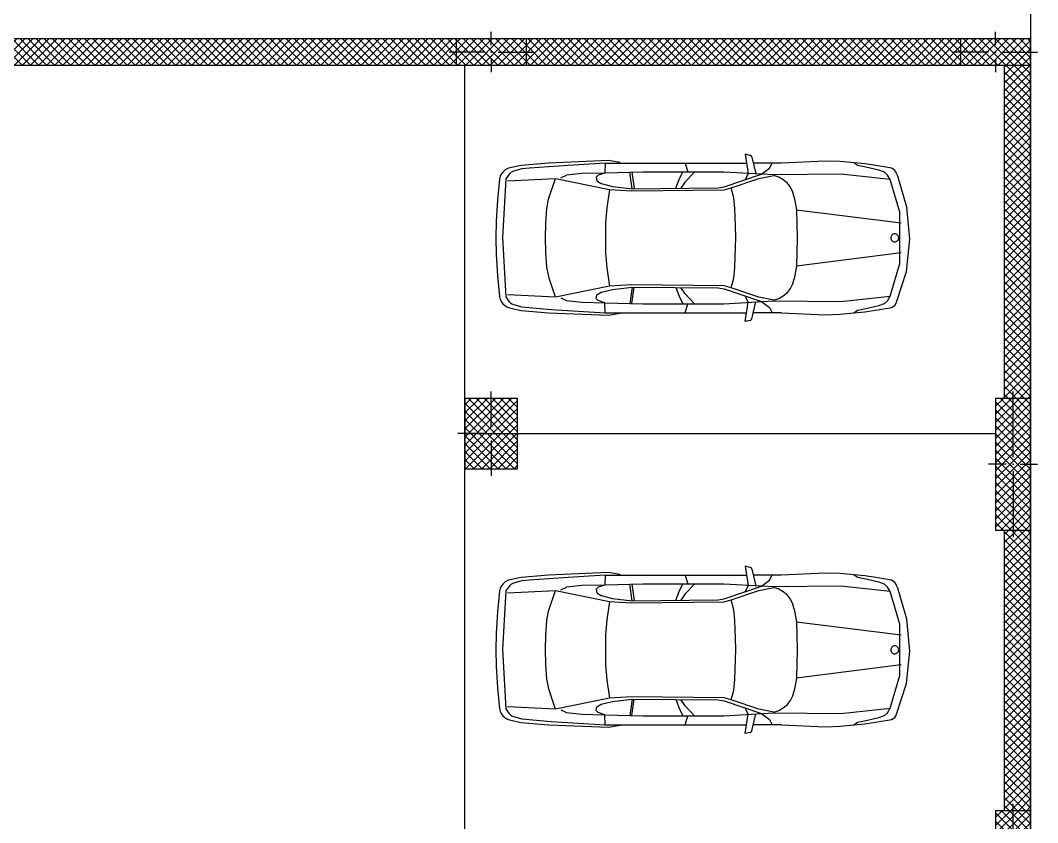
# Model space of a CAD drawing. Extents: x 613552 to 673048, y -929939 to -887889.
# Drawn here: x 651785 to 663385, y -904964 to -895818 of the extents above; entities that cross this region are included whole.
import ezdxf

# ---------------------------------------------------------------- set-up
doc = ezdxf.new("R2010")
doc.units = 0
for name, color, linetype in [('AAA_MOBILJE_PEN_NO__61', 251, 'CONTINUOUS'), ('DRAWING___FIGURE_PEN_NO__9', 132, 'CONTINUOUS'), ('STRUCTURAL_-_BEARING', 7, 'CONTINUOUS'), ('STRUCTURAL_-_BEARING_PEN_0', 14, 'CONTINUOUS'), ('STRUCTURAL_-_BEARING_PEN_1', 251, 'CONTINUOUS'), ('STRUCTURAL_-_BEARING_PEN_N', 7, 'CONTINUOUS')]:
    doc.layers.add(name, color=color, linetype=linetype)

# ---------------------------------------------------------------- blocks, each defined once
blk = doc.blocks.new('SLAB_1', base_point=(539566, -896140))
at = {"layer": 'STRUCTURAL_-_BEARING_PEN_N', "color": 7, "linetype": 'CONTINUOUS', "flags": 128}
blk.add_lwpolyline([(539566, -896140), (584366, -896140), (584366, -921140), (539566, -921140)], close=True, dxfattribs=at)
blk = doc.blocks.new('*X110')
at = {"layer": 'STRUCTURAL_-_BEARING_PEN_1', "color": 251, "linetype": 'CONTINUOUS'}
for p, q in [((584066, -901791), (584118, -901740)), ((584066, -901883), (584210, -901740)), ((584066, -901975), (584302, -901740)), ((584366, -902055), (584066, -901755)), ((584066, -902067), (584366, -901767)), ((584366, -901963), (584143, -901740)), ((584366, -901871), (584235, -901740)), ((584366, -901780), (584327, -901740)), ((584366, -902147), (584066, -901847)), ((584066, -902159), (584366, -901859)), ((584366, -902239), (584066, -901939)), ((584066, -902251), (584366, -901951)), ((584366, -902331), (584066, -902031)), ((584066, -902343), (584366, -902043)), ((584366, -902423), (584066, -902123)), ((584066, -902435), (584366, -902135)), ((584366, -902515), (584066, -902215)), ((584066, -902527), (584366, -902227)), ((584366, -902607), (584066, -902307)), ((584066, -902618), (584366, -902318)), ((584366, -902699), (584066, -902399)), ((584066, -902710), (584366, -902410)), ((584366, -902791), (584066, -902491)), ((584066, -902802), (584366, -902502)), ((584366, -902883), (584066, -902583)), ((584066, -902894), (584366, -902594)), ((584366, -902975), (584066, -902675)), ((584066, -902986), (584366, -902686)), ((584366, -903066), (584066, -902766)), ((584066, -903078), (584366, -902778)), ((584366, -903158), (584066, -902858)), ((584066, -903170), (584366, -902870)), ((584366, -903250), (584066, -902950)), ((584066, -903262), (584366, -902962)), ((584366, -903342), (584066, -903042)), ((584066, -903354), (584366, -903054)), ((584366, -903434), (584066, -903134)), ((584066, -903446), (584366, -903146)), ((584366, -903526), (584066, -903226)), ((584066, -903538), (584366, -903238)), ((584366, -903618), (584066, -903318)), ((584066, -903630), (584366, -903330)), ((584366, -903710), (584066, -903410)), ((584066, -903722), (584366, -903422)), ((584366, -903802), (584066, -903502)), ((584066, -903813), (584366, -903513)), ((584366, -903894), (584066, -903594)), ((584066, -903905), (584366, -903605)), ((584366, -903986), (584066, -903686)), ((584066, -903997), (584366, -903697)), ((584366, -904078), (584066, -903778)), ((584066, -904089), (584366, -903789)), ((584366, -904170), (584066, -903870)), ((584066, -904181), (584366, -903881)), ((584366, -904261), (584066, -903961)), ((584066, -904273), (584366, -903973)), ((584366, -904353), (584066, -904053)), ((584066, -904365), (584366, -904065)), ((584366, -904445), (584066, -904145)), ((584066, -904457), (584366, -904157)), ((584366, -904537), (584066, -904237)), ((584066, -904549), (584366, -904249)), ((584366, -904629), (584066, -904329)), ((584066, -904641), (584366, -904341)), ((584366, -904721), (584066, -904421)), ((584066, -904733), (584366, -904433)), ((584366, -904813), (584066, -904513)), ((584066, -904825), (584366, -904525)), ((584366, -904905), (584066, -904605)), ((584066, -904917), (584366, -904617)), ((584309, -904940), (584066, -904697)), ((584217, -904940), (584066, -904789)), ((584135, -904940), (584366, -904709)), ((584227, -904940), (584366, -904800)), ((584125, -904940), (584066, -904881)), ((584319, -904940), (584366, -904892))]:
    blk.add_line(p, q, dxfattribs=at)
blk = doc.blocks.new('*X111')
at = {"layer": 'STRUCTURAL_-_BEARING_PEN_1', "color": 251, "linetype": 'CONTINUOUS'}
for p, q in [((584066, -896460), (584086, -896440)), ((584066, -896552), (584178, -896440)), ((584066, -896643), (584270, -896440)), ((584066, -896735), (584362, -896440)), ((584366, -896724), (584082, -896440)), ((584366, -896632), (584174, -896440)), ((584366, -896540), (584266, -896440)), ((584366, -896448), (584358, -896440)), ((584366, -896816), (584066, -896516)), ((584066, -896827), (584366, -896527)), ((584366, -896908), (584066, -896608)), ((584066, -896919), (584366, -896619)), ((584366, -897000), (584066, -896700)), ((584066, -897011), (584366, -896711)), ((584366, -897091), (584066, -896791)), ((584066, -897103), (584366, -896803)), ((584366, -897183), (584066, -896883)), ((584066, -897195), (584366, -896895)), ((584366, -897275), (584066, -896975)), ((584066, -897287), (584366, -896987)), ((584366, -897367), (584066, -897067)), ((584066, -897379), (584366, -897079)), ((584366, -897459), (584066, -897159)), ((584066, -897471), (584366, -897171)), ((584366, -897551), (584066, -897251)), ((584066, -897563), (584366, -897263)), ((584366, -897643), (584066, -897343)), ((584066, -897655), (584366, -897355)), ((584366, -897735), (584066, -897435)), ((584066, -897747), (584366, -897447)), ((584366, -897827), (584066, -897527)), ((584066, -897838), (584366, -897538)), ((584366, -897919), (584066, -897619)), ((584066, -897930), (584366, -897630)), ((584366, -898011), (584066, -897711)), ((584066, -898022), (584366, -897722)), ((584366, -898103), (584066, -897803)), ((584066, -898114), (584366, -897814)), ((584366, -898195), (584066, -897895)), ((584066, -898206), (584366, -897906)), ((584366, -898286), (584066, -897986)), ((584066, -898298), (584366, -897998)), ((584366, -898378), (584066, -898078)), ((584066, -898390), (584366, -898090)), ((584366, -898470), (584066, -898170)), ((584066, -898482), (584366, -898182)), ((584366, -898562), (584066, -898262)), ((584066, -898574), (584366, -898274)), ((584366, -898654), (584066, -898354)), ((584066, -898666), (584366, -898366)), ((584366, -898746), (584066, -898446)), ((584066, -898758), (584366, -898458)), ((584366, -898838), (584066, -898538)), ((584066, -898850), (584366, -898550)), ((584366, -898930), (584066, -898630)), ((584066, -898942), (584366, -898642)), ((584366, -899022), (584066, -898722)), ((584066, -899033), (584366, -898733)), ((584366, -899114), (584066, -898814)), ((584066, -899125), (584366, -898825)), ((584366, -899206), (584066, -898906)), ((584066, -899217), (584366, -898917)), ((584366, -899298), (584066, -898998)), ((584066, -899309), (584366, -899009)), ((584366, -899390), (584066, -899090)), ((584066, -899401), (584366, -899101)), ((584366, -899481), (584066, -899181)), ((584066, -899493), (584366, -899193)), ((584366, -899573), (584066, -899273)), ((584066, -899585), (584366, -899285)), ((584366, -899665), (584066, -899365)), ((584066, -899677), (584366, -899377)), ((584366, -899757), (584066, -899457)), ((584066, -899769), (584366, -899469)), ((584366, -899849), (584066, -899549)), ((584066, -899861), (584366, -899561)), ((584366, -899941), (584066, -899641)), ((584066, -899953), (584366, -899653)), ((584366, -900033), (584066, -899733)), ((584066, -900045), (584366, -899745)), ((584366, -900125), (584066, -899825)), ((584066, -900137), (584366, -899837)), ((584366, -900217), (584066, -899917)), ((584066, -900228), (584366, -899928)), ((584297, -900240), (584066, -900009)), ((584147, -900240), (584366, -900020)), ((584206, -900240), (584066, -900101)), ((584239, -900240), (584366, -900112)), ((584114, -900240), (584066, -900193)), ((584331, -900240), (584366, -900204))]:
    blk.add_line(p, q, dxfattribs=at)
blk = doc.blocks.new('WALL_9', base_point=(584366, -921140))
at = {"layer": 'STRUCTURAL_-_BEARING_PEN_N', "color": 7, "linetype": 'CONTINUOUS', "flags": 128}
for points in [[(584366, -921140), (584366, -896140)], [(584066, -896440), (584066, -900240)], [(584066, -901740), (584066, -904940)]]:
    blk.add_lwpolyline(points, dxfattribs=at)
at = {"layer": 'STRUCTURAL_-_BEARING_PEN_1', "color": 251, "linetype": 'CONTINUOUS'}
for name in ['*X111', '*X110']:
    blk.add_blockref(name, (0, 0), dxfattribs=at)
blk = doc.blocks.new('*X125')
at = {"layer": 'STRUCTURAL_-_BEARING_PEN_1', "color": 251, "linetype": 'CONTINUOUS'}
for p, q in [((578616, -896210), (578687, -896140)), ((578616, -896302), (578779, -896140)), ((578616, -896394), (578871, -896140)), ((578843, -896440), (578616, -896213)), ((578935, -896440), (578635, -896140)), ((578663, -896440), (578963, -896140)), ((579027, -896440), (578727, -896140)), ((578755, -896440), (579055, -896140)), ((579119, -896440), (578819, -896140)), ((578847, -896440), (579147, -896140)), ((579210, -896440), (578910, -896140)), ((578938, -896440), (579238, -896140)), ((579302, -896440), (579002, -896140)), ((579030, -896440), (579330, -896140)), ((579394, -896440), (579094, -896140)), ((579122, -896440), (579422, -896140)), ((579486, -896440), (579186, -896140)), ((579214, -896440), (579514, -896140)), ((579578, -896440), (579278, -896140)), ((579306, -896440), (579606, -896140)), ((579670, -896440), (579370, -896140)), ((579398, -896440), (579698, -896140)), ((579762, -896440), (579462, -896140)), ((579490, -896440), (579790, -896140)), ((579854, -896440), (579554, -896140)), ((579582, -896440), (579882, -896140)), ((579946, -896440), (579646, -896140)), ((579674, -896440), (579974, -896140)), ((580038, -896440), (579738, -896140)), ((579766, -896440), (580066, -896140)), ((580130, -896440), (579830, -896140)), ((579858, -896440), (580158, -896140)), ((580222, -896440), (579922, -896140)), ((579950, -896440), (580250, -896140)), ((580314, -896440), (580014, -896140)), ((580042, -896440), (580342, -896140)), ((580406, -896440), (580106, -896140)), ((580133, -896440), (580433, -896140)), ((580497, -896440), (580197, -896140)), ((580225, -896440), (580525, -896140)), ((580589, -896440), (580289, -896140)), ((580317, -896440), (580617, -896140)), ((580681, -896440), (580381, -896140)), ((580409, -896440), (580709, -896140)), ((580773, -896440), (580473, -896140)), ((580501, -896440), (580801, -896140)), ((580865, -896440), (580565, -896140)), ((580593, -896440), (580893, -896140)), ((580957, -896440), (580657, -896140)), ((580685, -896440), (580985, -896140)), ((581049, -896440), (580749, -896140)), ((580777, -896440), (581077, -896140)), ((581141, -896440), (580841, -896140)), ((580869, -896440), (581169, -896140)), ((581233, -896440), (580933, -896140)), ((580961, -896440), (581261, -896140)), ((581325, -896440), (581025, -896140)), ((581053, -896440), (581353, -896140)), ((581417, -896440), (581117, -896140)), ((581145, -896440), (581445, -896140)), ((581509, -896440), (581209, -896140)), ((581237, -896440), (581537, -896140)), ((581601, -896440), (581301, -896140)), ((581328, -896440), (581628, -896140)), ((581692, -896440), (581392, -896140)), ((581420, -896440), (581720, -896140)), ((581784, -896440), (581484, -896140)), ((581512, -896440), (581812, -896140)), ((581876, -896440), (581576, -896140)), ((581604, -896440), (581904, -896140)), ((581968, -896440), (581668, -896140)), ((581696, -896440), (581996, -896140)), ((582060, -896440), (581760, -896140)), ((581788, -896440), (582088, -896140)), ((582152, -896440), (581852, -896140)), ((581880, -896440), (582180, -896140)), ((582244, -896440), (581944, -896140)), ((581972, -896440), (582272, -896140)), ((582336, -896440), (582036, -896140)), ((582064, -896440), (582364, -896140)), ((582428, -896440), (582128, -896140)), ((582156, -896440), (582456, -896140)), ((582520, -896440), (582220, -896140)), ((582248, -896440), (582548, -896140)), ((582612, -896440), (582312, -896140)), ((582340, -896440), (582640, -896140)), ((582704, -896440), (582404, -896140)), ((582432, -896440), (582732, -896140)), ((582796, -896440), (582496, -896140)), ((582523, -896440), (582823, -896140)), ((582887, -896440), (582587, -896140)), ((582615, -896440), (582915, -896140)), ((582979, -896440), (582679, -896140)), ((582707, -896440), (583007, -896140)), ((583071, -896440), (582771, -896140)), ((582799, -896440), (583099, -896140)), ((583163, -896440), (582863, -896140)), ((582891, -896440), (583191, -896140)), ((583255, -896440), (582955, -896140)), ((582983, -896440), (583283, -896140)), ((583347, -896440), (583047, -896140)), ((583075, -896440), (583375, -896140)), ((583439, -896440), (583139, -896140)), ((583167, -896440), (583467, -896140)), ((583531, -896440), (583231, -896140)), ((583259, -896440), (583559, -896140)), ((583566, -896383), (583323, -896140)), ((583351, -896440), (583566, -896224)), ((583566, -896291), (583415, -896140)), ((583566, -896200), (583507, -896140)), ((578751, -896440), (578616, -896305)), ((583443, -896440), (583566, -896316)), ((578659, -896440), (578616, -896397)), ((583535, -896440), (583566, -896408))]:
    blk.add_line(p, q, dxfattribs=at)
blk = doc.blocks.new('*X126')
at = {"layer": 'STRUCTURAL_-_BEARING_PEN_1', "color": 251, "linetype": 'CONTINUOUS'}
for p, q in [((572666, -896185), (572712, -896140)), ((572666, -896277), (572804, -896140)), ((572666, -896369), (572896, -896140)), ((572960, -896440), (572666, -896147)), ((572688, -896440), (572988, -896140)), ((573052, -896440), (572752, -896140)), ((572780, -896440), (573080, -896140)), ((573144, -896440), (572844, -896140)), ((572871, -896440), (573171, -896140)), ((573235, -896440), (572935, -896140)), ((572963, -896440), (573263, -896140)), ((573327, -896440), (573027, -896140)), ((573055, -896440), (573355, -896140)), ((573419, -896440), (573119, -896140)), ((573147, -896440), (573447, -896140)), ((573511, -896440), (573211, -896140)), ((573239, -896440), (573539, -896140)), ((573603, -896440), (573303, -896140)), ((573331, -896440), (573631, -896140)), ((573695, -896440), (573395, -896140)), ((573423, -896440), (573723, -896140)), ((573787, -896440), (573487, -896140)), ((573515, -896440), (573815, -896140)), ((573879, -896440), (573579, -896140)), ((573607, -896440), (573907, -896140)), ((573971, -896440), (573671, -896140)), ((573699, -896440), (573999, -896140)), ((574063, -896440), (573763, -896140)), ((573791, -896440), (574091, -896140)), ((574155, -896440), (573855, -896140)), ((573883, -896440), (574183, -896140)), ((574247, -896440), (573947, -896140)), ((573975, -896440), (574275, -896140)), ((574339, -896440), (574039, -896140)), ((574066, -896440), (574366, -896140)), ((574430, -896440), (574130, -896140)), ((574158, -896440), (574458, -896140)), ((574522, -896440), (574222, -896140)), ((574250, -896440), (574550, -896140)), ((574614, -896440), (574314, -896140)), ((574342, -896440), (574642, -896140)), ((574706, -896440), (574406, -896140)), ((574434, -896440), (574734, -896140)), ((574798, -896440), (574498, -896140)), ((574526, -896440), (574826, -896140)), ((574890, -896440), (574590, -896140)), ((574618, -896440), (574918, -896140)), ((574982, -896440), (574682, -896140)), ((574710, -896440), (575010, -896140)), ((575074, -896440), (574774, -896140)), ((574802, -896440), (575102, -896140)), ((575166, -896440), (574866, -896140)), ((574894, -896440), (575194, -896140)), ((575258, -896440), (574958, -896140)), ((574986, -896440), (575286, -896140)), ((575350, -896440), (575050, -896140)), ((575078, -896440), (575378, -896140)), ((575442, -896440), (575142, -896140)), ((575170, -896440), (575470, -896140)), ((575534, -896440), (575234, -896140)), ((575261, -896440), (575561, -896140)), ((575625, -896440), (575325, -896140)), ((575353, -896440), (575653, -896140)), ((575717, -896440), (575417, -896140)), ((575445, -896440), (575745, -896140)), ((575809, -896440), (575509, -896140)), ((575537, -896440), (575837, -896140)), ((575901, -896440), (575601, -896140)), ((575629, -896440), (575929, -896140)), ((575993, -896440), (575693, -896140)), ((575721, -896440), (576021, -896140)), ((576085, -896440), (575785, -896140)), ((575813, -896440), (576113, -896140)), ((576177, -896440), (575877, -896140)), ((575905, -896440), (576205, -896140)), ((576269, -896440), (575969, -896140)), ((575997, -896440), (576297, -896140)), ((576361, -896440), (576061, -896140)), ((576089, -896440), (576389, -896140)), ((576453, -896440), (576153, -896140)), ((576181, -896440), (576481, -896140)), ((576545, -896440), (576245, -896140)), ((576273, -896440), (576573, -896140)), ((576637, -896440), (576337, -896140)), ((576365, -896440), (576665, -896140)), ((576729, -896440), (576429, -896140)), ((576456, -896440), (576756, -896140)), ((576820, -896440), (576520, -896140)), ((576548, -896440), (576848, -896140)), ((576912, -896440), (576612, -896140)), ((576640, -896440), (576940, -896140)), ((577004, -896440), (576704, -896140)), ((576732, -896440), (577032, -896140)), ((577096, -896440), (576796, -896140)), ((576824, -896440), (577124, -896140)), ((577188, -896440), (576888, -896140)), ((576916, -896440), (577216, -896140)), ((577280, -896440), (576980, -896140)), ((577008, -896440), (577308, -896140)), ((577372, -896440), (577072, -896140)), ((577100, -896440), (577400, -896140)), ((577464, -896440), (577164, -896140)), ((577192, -896440), (577492, -896140)), ((577556, -896440), (577256, -896140)), ((577284, -896440), (577584, -896140)), ((577648, -896440), (577348, -896140)), ((577376, -896440), (577676, -896140)), ((577740, -896440), (577440, -896140)), ((577468, -896440), (577768, -896140)), ((577816, -896425), (577532, -896140)), ((577560, -896440), (577816, -896183)), ((577816, -896333), (577624, -896140)), ((577816, -896241), (577715, -896140)), ((577816, -896149), (577807, -896140)), ((572868, -896440), (572666, -896238)), ((572776, -896440), (572666, -896330)), ((577652, -896440), (577816, -896275)), ((572684, -896440), (572666, -896422)), ((577743, -896440), (577816, -896367))]:
    blk.add_line(p, q, dxfattribs=at)
blk = doc.blocks.new('WALL_12', base_point=(539566, -896140))
at = {"layer": 'STRUCTURAL_-_BEARING_PEN_N', "color": 7, "linetype": 'CONTINUOUS', "flags": 128}
for points in [[(584366, -896140), (539566, -896140)], [(539866, -896440), (584066, -896440)]]:
    blk.add_lwpolyline(points, dxfattribs=at)
at = {"layer": 'STRUCTURAL_-_BEARING_PEN_1', "color": 251, "linetype": 'CONTINUOUS'}
for name in ['*X126', '*X125']:
    blk.add_blockref(name, (0, 0), dxfattribs=at)
blk = doc.blocks.new('*X164')
at = {"layer": 'STRUCTURAL_-_BEARING', "color": 18, "linetype": 'CONTINUOUS'}
for p, q in [((577816, -896183), (577860, -896140)), ((577816, -896275), (577952, -896140)), ((577816, -896367), (578043, -896140)), ((578107, -896440), (577816, -896149)), ((577835, -896440), (578135, -896140)), ((578199, -896440), (577899, -896140)), ((577927, -896440), (578227, -896140)), ((578291, -896440), (577991, -896140)), ((578019, -896440), (578319, -896140)), ((578383, -896440), (578083, -896140)), ((578111, -896440), (578411, -896140)), ((578475, -896440), (578175, -896140)), ((578203, -896440), (578503, -896140)), ((578567, -896440), (578267, -896140)), ((578295, -896440), (578595, -896140)), ((578616, -896397), (578359, -896140)), ((578387, -896440), (578616, -896210)), ((578616, -896305), (578451, -896140)), ((578616, -896213), (578543, -896140)), ((578015, -896440), (577816, -896241)), ((577924, -896440), (577816, -896333)), ((578479, -896440), (578616, -896302)), ((577832, -896440), (577816, -896425)), ((578571, -896440), (578616, -896394))]:
    blk.add_line(p, q, dxfattribs=at)
blk = doc.blocks.new('COLUMN_4', base_point=(578216, -896290))
at = {"layer": 'STRUCTURAL_-_BEARING_PEN_0', "color": 14, "linetype": 'CONTINUOUS', "flags": 128}
blk.add_lwpolyline([(577816, -896440), (578616, -896440), (578616, -896140), (577816, -896140)], close=True, dxfattribs=at)
at = {"layer": 'STRUCTURAL_-_BEARING_PEN_N', "color": 7, "linetype": 'CONTINUOUS'}
for p, q in [((578216, -896210), (578216, -896060)), ((578136, -896290), (577736, -896290)), ((578296, -896290), (578696, -896290)), ((578216, -896370), (578216, -896520))]:
    blk.add_line(p, q, dxfattribs=at)
blk.add_point((578216, -896290), dxfattribs=at)
at = {"layer": 'STRUCTURAL_-_BEARING', "color": 18, "linetype": 'CONTINUOUS'}
blk.add_blockref('*X164', (0, 0), dxfattribs=at)
blk = doc.blocks.new('*X169')
at = {"layer": 'STRUCTURAL_-_BEARING', "color": 18, "linetype": 'CONTINUOUS'}
for p, q in [((583566, -896224), (583651, -896140)), ((583566, -896316), (583743, -896140)), ((583566, -896408), (583835, -896140)), ((583807, -896440), (583566, -896200)), ((583899, -896440), (583599, -896140)), ((583627, -896440), (583927, -896140)), ((583991, -896440), (583691, -896140)), ((583718, -896440), (584018, -896140)), ((584082, -896440), (583782, -896140)), ((583810, -896440), (584110, -896140)), ((584174, -896440), (583874, -896140)), ((583902, -896440), (584202, -896140)), ((584266, -896440), (583966, -896140)), ((583994, -896440), (584294, -896140)), ((584358, -896440), (584058, -896140)), ((584086, -896440), (584366, -896160)), ((584366, -896356), (584150, -896140)), ((584366, -896264), (584242, -896140)), ((584366, -896172), (584334, -896140)), ((583715, -896440), (583566, -896291)), ((584178, -896440), (584366, -896252)), ((584270, -896440), (584366, -896343)), ((583623, -896440), (583566, -896383)), ((584362, -896440), (584366, -896435))]:
    blk.add_line(p, q, dxfattribs=at)
blk = doc.blocks.new('COLUMN_9', base_point=(583966, -896290))
at = {"layer": 'STRUCTURAL_-_BEARING_PEN_0', "color": 14, "linetype": 'CONTINUOUS', "flags": 128}
blk.add_lwpolyline([(583566, -896440), (584366, -896440), (584366, -896140), (583566, -896140)], close=True, dxfattribs=at)
at = {"layer": 'STRUCTURAL_-_BEARING_PEN_N', "color": 7, "linetype": 'CONTINUOUS'}
for p, q in [((583966, -896210), (583966, -896060)), ((583886, -896290), (583486, -896290)), ((584046, -896290), (584446, -896290)), ((583966, -896370), (583966, -896520))]:
    blk.add_line(p, q, dxfattribs=at)
blk.add_point((583966, -896290), dxfattribs=at)
at = {"layer": 'STRUCTURAL_-_BEARING', "color": 18, "linetype": 'CONTINUOUS'}
blk.add_blockref('*X169', (0, 0), dxfattribs=at)
blk = doc.blocks.new('*X209')
at = {"layer": 'STRUCTURAL_-_BEARING', "color": 18, "linetype": 'CONTINUOUS'}
for p, q in [((583966, -905017), (584043, -904940)), ((583966, -905109), (584135, -904940)), ((583966, -905200), (584227, -904940)), ((583966, -905292), (584319, -904940)), ((584366, -905365), (583966, -904965)), ((583966, -905384), (584366, -904984)), ((584366, -905273), (584034, -904940)), ((584366, -905181), (584125, -904940)), ((584366, -905089), (584217, -904940)), ((584366, -904997), (584309, -904940)), ((584366, -905457), (583966, -905057)), ((583966, -905476), (584366, -905076)), ((584366, -905548), (583966, -905148)), ((583966, -905568), (584366, -905168)), ((584366, -905640), (583966, -905240)), ((583966, -905660), (584366, -905260)), ((584366, -905732), (583966, -905332)), ((583966, -905752), (584366, -905352)), ((584366, -905824), (583966, -905424)), ((583966, -905844), (584366, -905444)), ((584366, -905916), (583966, -905516)), ((583966, -905936), (584366, -905536)), ((584366, -906008), (583966, -905608)), ((583966, -906028), (584366, -905628)), ((584366, -906100), (583966, -905700)), ((583966, -906120), (584366, -905720)), ((584366, -906192), (583966, -905792)), ((583966, -906212), (584366, -905812)), ((584366, -906284), (583966, -905884)), ((583966, -906304), (584366, -905904)), ((584366, -906376), (583966, -905976)), ((583966, -906395), (584366, -905995)), ((584339, -906440), (583966, -906068)), ((584014, -906440), (584366, -906087)), ((584247, -906440), (583966, -906160)), ((584106, -906440), (584366, -906179)), ((584155, -906440), (583966, -906252)), ((584198, -906440), (584366, -906271)), ((584063, -906440), (583966, -906343)), ((583971, -906440), (583966, -906435)), ((584290, -906440), (584366, -906363))]:
    blk.add_line(p, q, dxfattribs=at)
blk = doc.blocks.new('COLUMN_40', base_point=(584166, -905690))
at = {"layer": 'STRUCTURAL_-_BEARING_PEN_0', "color": 14, "linetype": 'CONTINUOUS', "flags": 128}
blk.add_lwpolyline([(583966, -906440), (584366, -906440), (584366, -904940), (583966, -904940)], close=True, dxfattribs=at)
at = {"layer": 'STRUCTURAL_-_BEARING_PEN_N', "color": 7, "linetype": 'CONTINUOUS'}
for p, q in [((584166, -905610), (584166, -904860)), ((584086, -905690), (583886, -905690)), ((584246, -905690), (584446, -905690)), ((584166, -905770), (584166, -906520))]:
    blk.add_line(p, q, dxfattribs=at)
blk.add_point((584166, -905690), dxfattribs=at)
at = {"layer": 'STRUCTURAL_-_BEARING', "color": 18, "linetype": 'CONTINUOUS'}
blk.add_blockref('*X209', (0, 0), dxfattribs=at)
blk = doc.blocks.new('*X211')
at = {"layer": 'STRUCTURAL_-_BEARING', "color": 18, "linetype": 'CONTINUOUS'}
for p, q in [((583966, -900328), (584055, -900240)), ((583966, -900420), (584147, -900240)), ((583966, -900512), (584239, -900240)), ((583966, -900604), (584331, -900240)), ((584366, -900676), (583966, -900276)), ((584366, -900585), (584022, -900240)), ((584366, -900493), (584114, -900240)), ((584366, -900401), (584206, -900240)), ((584366, -900309), (584297, -900240)), ((583966, -900696), (584366, -900296)), ((584366, -900768), (583966, -900368)), ((583966, -900788), (584366, -900388)), ((584366, -900860), (583966, -900460)), ((583966, -900880), (584366, -900480)), ((584366, -900952), (583966, -900552)), ((583966, -900972), (584366, -900572)), ((584366, -901044), (583966, -900644)), ((583966, -901064), (584366, -900664)), ((584366, -901136), (583966, -900736)), ((583966, -901156), (584366, -900756)), ((584366, -901228), (583966, -900828)), ((583966, -901248), (584366, -900848)), ((584366, -901320), (583966, -900920)), ((583966, -901340), (584366, -900940)), ((584366, -901412), (583966, -901012)), ((583966, -901432), (584366, -901032)), ((584366, -901504), (583966, -901104)), ((583966, -901523), (584366, -901123)), ((584366, -901596), (583966, -901196)), ((583966, -901615), (584366, -901215)), ((584366, -901688), (583966, -901288)), ((583966, -901707), (584366, -901307)), ((584327, -901740), (583966, -901380)), ((584026, -901740), (584366, -901399)), ((584235, -901740), (583966, -901471)), ((584143, -901740), (583966, -901563)), ((584118, -901740), (584366, -901491)), ((584051, -901740), (583966, -901655)), ((584210, -901740), (584366, -901583)), ((584302, -901740), (584366, -901675))]:
    blk.add_line(p, q, dxfattribs=at)
blk = doc.blocks.new('COLUMN_42', base_point=(584166, -900990))
at = {"layer": 'STRUCTURAL_-_BEARING_PEN_0', "color": 14, "linetype": 'CONTINUOUS', "flags": 128}
blk.add_lwpolyline([(583966, -901740), (584366, -901740), (584366, -900240), (583966, -900240)], close=True, dxfattribs=at)
at = {"layer": 'STRUCTURAL_-_BEARING_PEN_N', "color": 7, "linetype": 'CONTINUOUS'}
for p, q in [((584166, -900910), (584166, -900160)), ((584086, -900990), (583886, -900990)), ((584246, -900990), (584446, -900990)), ((584166, -901070), (584166, -901820))]:
    blk.add_line(p, q, dxfattribs=at)
blk.add_point((584166, -900990), dxfattribs=at)
at = {"layer": 'STRUCTURAL_-_BEARING', "color": 18, "linetype": 'CONTINUOUS'}
blk.add_blockref('*X211', (0, 0), dxfattribs=at)
blk = doc.blocks.new('*X216')
at = {"layer": 'STRUCTURAL_-_BEARING', "color": 18, "linetype": 'CONTINUOUS'}
for p, q in [((577916, -900311), (577988, -900240)), ((577916, -900403), (578080, -900240)), ((577916, -900495), (578172, -900240)), ((577916, -900587), (578264, -900240)), ((577916, -900679), (578356, -900240)), ((577916, -900771), (578448, -900240)), ((577916, -900863), (578516, -900263)), ((578516, -900893), (577916, -900293)), ((578516, -900802), (577955, -900240)), ((578516, -900710), (578047, -900240)), ((578516, -900618), (578139, -900240)), ((578516, -900526), (578230, -900240)), ((578516, -900434), (578322, -900240)), ((578516, -900342), (578414, -900240)), ((578516, -900250), (578506, -900240)), ((577916, -900955), (578516, -900355)), ((578516, -900985), (577916, -900385)), ((578479, -901040), (577916, -900477)), ((577923, -901040), (578516, -900447)), ((578387, -901040), (577916, -900569)), ((578015, -901040), (578516, -900539)), ((578107, -901040), (578516, -900631)), ((578295, -901040), (577916, -900661)), ((578203, -901040), (577916, -900753)), ((578199, -901040), (578516, -900723)), ((578111, -901040), (577916, -900845)), ((578291, -901040), (578516, -900815)), ((578019, -901040), (577916, -900937)), ((578383, -901040), (578516, -900906)), ((577927, -901040), (577916, -901029)), ((578475, -901040), (578516, -900998))]:
    blk.add_line(p, q, dxfattribs=at)
blk = doc.blocks.new('COLUMN_47', base_point=(578216, -900640))
at = {"layer": 'STRUCTURAL_-_BEARING_PEN_0', "color": 14, "linetype": 'CONTINUOUS', "flags": 128}
blk.add_lwpolyline([(577916, -900240), (577916, -901040), (578516, -901040), (578516, -900240)], close=True, dxfattribs=at)
at = {"layer": 'STRUCTURAL_-_BEARING_PEN_N', "color": 7, "linetype": 'CONTINUOUS'}
for p, q in [((578216, -900560), (578216, -900160)), ((578136, -900640), (577836, -900640)), ((578296, -900640), (578596, -900640)), ((578216, -900720), (578216, -901120))]:
    blk.add_line(p, q, dxfattribs=at)
blk.add_point((578216, -900640), dxfattribs=at)
at = {"layer": 'STRUCTURAL_-_BEARING', "color": 18, "linetype": 'CONTINUOUS'}
blk.add_blockref('*X216', (0, 0), dxfattribs=at)

msp = doc.modelspace()

# ---------------------------------------------------------------- linework, layer by layer
at = {"layer": 'AAA_MOBILJE_PEN_NO__61', "color": 251, "linetype": 'CONTINUOUS'}
for p, q in [((660108, -897357), (660051, -897345)), ((660051, -897345), (660083, -897563)), ((660127, -897376), (660172, -897568)), ((657496, -897472), (657367, -897499)), ((657502, -897511), (657409, -897538)), ((657807, -897444), (657496, -897472)), ((657591, -897502), (657502, -897511)), ((658030, -897471), (657591, -897502)), ((658491, -897416), (657807, -897444)), ((658454, -897444), (658030, -897471)), ((658454, -897444), (658448, -897558)), ((658454, -897444), (660066, -897444)), ((658625, -897440), (658491, -897416)), ((659365, -897444), (659397, -897547)), ((660464, -897444), (660143, -897444)), ((660237, -897571), (660326, -897502)), ((660326, -897502), (660359, -897444)), ((660961, -897422), (660464, -897444)), ((661133, -897428), (660961, -897422)), ((661414, -897453), (661133, -897428)), ((661332, -897472), (661289, -897443)), ((661426, -897491), (661332, -897472)), ((661539, -897472), (661414, -897453)), ((661573, -897527), (661426, -897491)), ((661700, -897499), (661539, -897472)), ((657321, -897626), (657281, -898295)), ((657363, -897566), (657321, -897626)), ((657339, -897648), (657887, -897621)), ((657807, -897858), (657887, -897621)), ((657887, -897621), (658504, -897746)), ((657948, -897613), (658011, -897582)), ((658186, -897563), (658011, -897582)), ((658448, -897558), (658186, -897563)), ((658375, -897582), (658349, -897606)), ((658349, -897606), (658358, -897649)), ((658448, -897558), (658375, -897582)), ((658883, -897547), (658448, -897558)), ((658761, -897738), (658735, -897550)), ((658758, -897547), (658785, -897734)), ((659806, -897547), (658883, -897547)), ((659297, -897633), (659340, -897545)), ((659475, -897545), (659365, -897659)), ((660237, -897571), (659806, -897547)), ((659811, -897717), (660237, -897571)), ((659892, -897727), (660207, -897620)), ((660083, -897563), (660049, -897636)), ((660207, -897620), (660376, -897588)), ((660377, -897578), (660237, -897571)), ((661142, -897572), (660377, -897578)), ((661703, -897633), (661142, -897572)), ((661640, -897550), (661573, -897527)), ((661672, -897582), (661640, -897550)), ((661703, -897633), (661672, -897582)), ((661790, -897593), (661777, -897563)), ((657249, -897630), (657224, -897865)), ((658358, -897649), (658406, -897678)), ((658406, -897678), (658537, -897710)), ((658537, -897710), (658761, -897738)), ((658761, -897738), (659743, -897727)), ((659261, -897732), (659297, -897633)), ((659365, -897659), (659317, -897731)), ((659743, -897727), (659811, -897717)), ((659810, -897750), (659892, -897727)), ((659919, -897840), (659892, -897727)), ((661814, -898006), (661703, -897633)), ((657790, -897962), (657807, -897858)), ((658504, -897746), (658471, -897955)), ((658504, -897746), (658755, -897762)), ((658755, -897762), (659810, -897750)), ((659933, -897961), (659919, -897840)), ((660610, -897832), (660634, -897976)), ((657224, -897865), (657210, -898112)), ((657777, -898129), (657790, -897962)), ((658471, -897955), (658459, -898126)), ((659939, -898161), (659933, -897961)), ((660634, -897976), (660644, -898298)), ((660634, -897976), (661828, -898127)), ((661814, -898589), (661814, -898006)), ((657210, -898112), (657205, -898298)), ((657774, -898294), (657777, -898129)), ((658459, -898126), (658457, -898301)), ((659943, -898293), (659939, -898161)), ((657205, -898298), (657210, -898483)), ((657281, -898295), (657321, -898969)), ((657777, -898466), (657774, -898294)), ((658457, -898301), (658459, -898469)), ((659933, -898634), (659943, -898293)), ((660644, -898298), (660634, -898619)), ((661927, -898298), (661927, -898298)), ((657210, -898483), (657224, -898730)), ((657790, -898633), (657777, -898466)), ((658459, -898469), (658471, -898640)), ((661828, -898468), (660634, -898619)), ((657814, -898756), (657790, -898633)), ((658471, -898640), (658504, -898849)), ((659919, -898755), (659933, -898634)), ((660634, -898619), (660610, -898763)), ((661703, -898962), (661814, -898589)), ((657224, -898730), (657249, -898965)), ((657887, -898974), (657814, -898756)), ((659892, -898868), (659919, -898755)), ((658504, -898849), (657887, -898974)), ((658406, -898917), (658537, -898885)), ((658755, -898833), (658504, -898849)), ((658537, -898885), (658761, -898858)), ((658762, -898858), (658735, -899045)), ((659810, -898845), (658755, -898833)), ((658758, -899045), (658785, -898861)), ((658761, -898858), (659743, -898868)), ((659261, -898863), (659297, -898962)), ((659365, -898936), (659317, -898864)), ((659743, -898868), (659811, -898878)), ((659892, -898868), (659810, -898845)), ((659811, -898878), (660237, -899024)), ((660207, -898975), (659892, -898868)), ((657321, -898969), (657359, -899025)), ((657887, -898974), (657339, -898947)), ((657948, -898982), (658011, -899013)), ((658011, -899013), (658186, -899032)), ((658349, -898989), (658358, -898946)), ((658375, -899013), (658349, -898989)), ((658358, -898946), (658406, -898917)), ((658448, -899038), (658375, -899013)), ((659297, -898962), (659339, -899048)), ((659473, -899048), (659365, -898936)), ((659806, -899048), (660377, -899017)), ((660083, -899032), (660049, -898959)), ((660376, -899007), (660207, -898975)), ((660377, -899017), (661142, -899023)), ((661142, -899023), (661703, -898962)), ((661640, -899045), (661672, -899014)), ((661672, -899014), (661703, -898962)), ((657363, -899095), (657496, -899124)), ((657409, -899057), (657502, -899084)), ((657496, -899124), (657807, -899151)), ((657502, -899084), (657838, -899113)), ((657838, -899113), (658454, -899151)), ((658186, -899032), (658448, -899038)), ((658454, -899151), (658448, -899038)), ((658448, -899038), (658883, -899048)), ((658883, -899048), (659806, -899048)), ((659365, -899152), (659397, -899048)), ((660051, -899250), (660083, -899032)), ((660127, -899219), (660172, -899028)), ((660237, -899024), (660326, -899093)), ((660326, -899093), (660359, -899151)), ((661289, -899152), (661332, -899123)), ((661332, -899123), (661411, -899108)), ((661411, -899108), (661573, -899068)), ((661414, -899142), (661700, -899096)), ((661573, -899068), (661640, -899045)), ((657807, -899151), (658491, -899179)), ((658454, -899151), (660066, -899151)), ((658491, -899179), (658625, -899155)), ((660108, -899238), (660051, -899250)), ((660464, -899151), (660143, -899151)), ((660464, -899151), (660961, -899173)), ((660961, -899173), (661133, -899167)), ((661133, -899167), (661289, -899152)), ((661289, -899152), (661414, -899142)), ((657807, -902141), (657496, -902169)), ((658491, -902113), (657807, -902141)), ((658454, -902141), (658030, -902168)), ((658454, -902141), (658448, -902255)), ((658454, -902141), (660066, -902141)), ((658625, -902137), (658491, -902113)), ((659365, -902141), (659397, -902244)), ((660108, -902054), (660051, -902042)), ((660051, -902042), (660083, -902260)), ((660127, -902073), (660172, -902265)), ((660464, -902141), (660143, -902141)), ((660326, -902199), (660359, -902141)), ((660961, -902119), (660464, -902141)), ((661133, -902125), (660961, -902119)), ((661414, -902150), (661133, -902125)), ((661332, -902169), (661289, -902140)), ((661539, -902169), (661414, -902150)), ((657363, -902263), (657321, -902323)), ((657496, -902169), (657367, -902196)), ((657502, -902208), (657409, -902235)), ((657591, -902199), (657502, -902208)), ((658030, -902168), (657591, -902199)), ((658186, -902260), (658011, -902279)), ((658448, -902255), (658186, -902260)), ((658448, -902255), (658375, -902279)), ((658883, -902244), (658448, -902255)), ((658761, -902435), (658735, -902247)), ((658758, -902244), (658785, -902431)), ((659806, -902244), (658883, -902244)), ((659297, -902330), (659340, -902242)), ((659475, -902242), (659365, -902356)), ((660237, -902268), (659806, -902244)), ((659811, -902414), (660237, -902268)), ((660083, -902260), (660049, -902333)), ((660237, -902268), (660326, -902199)), ((660377, -902275), (660237, -902268)), ((661426, -902188), (661332, -902169)), ((661573, -902224), (661426, -902188)), ((661700, -902196), (661539, -902169)), ((661640, -902247), (661573, -902224)), ((661672, -902279), (661640, -902247)), ((661790, -902290), (661777, -902260)), ((657249, -902327), (657224, -902562)), ((657321, -902323), (657281, -902992)), ((657339, -902345), (657887, -902318)), ((657807, -902555), (657887, -902318)), ((657887, -902318), (658504, -902443)), ((657948, -902310), (658011, -902279)), ((658375, -902279), (658349, -902303)), ((658349, -902303), (658358, -902346)), ((658358, -902346), (658406, -902375)), ((658406, -902375), (658537, -902407)), ((659261, -902429), (659297, -902330)), ((659365, -902356), (659317, -902428)), ((659892, -902424), (660207, -902317)), ((660207, -902317), (660376, -902285)), ((661142, -902269), (660377, -902275)), ((661703, -902330), (661142, -902269)), ((661703, -902330), (661672, -902279)), ((661814, -902703), (661703, -902330)), ((658504, -902443), (658471, -902652)), ((658504, -902443), (658755, -902459)), ((658537, -902407), (658761, -902435)), ((658755, -902459), (659810, -902447)), ((658761, -902435), (659743, -902424)), ((659743, -902424), (659811, -902414)), ((659810, -902447), (659892, -902424)), ((659919, -902537), (659892, -902424)), ((657224, -902562), (657210, -902809)), ((657790, -902659), (657807, -902555)), ((659933, -902658), (659919, -902537)), ((660610, -902529), (660634, -902673)), ((657777, -902826), (657790, -902659)), ((658471, -902652), (658459, -902823)), ((659939, -902858), (659933, -902658)), ((660634, -902673), (660644, -902995)), ((660634, -902673), (661828, -902824)), ((661814, -903286), (661814, -902703)), ((657210, -902809), (657205, -902995)), ((657774, -902991), (657777, -902826)), ((658459, -902823), (658457, -902998)), ((659943, -902990), (659939, -902858)), ((657205, -902995), (657210, -903180)), ((657281, -902992), (657321, -903666)), ((657777, -903163), (657774, -902991)), ((658457, -902998), (658459, -903166)), ((659933, -903331), (659943, -902990)), ((660644, -902995), (660634, -903316)), ((661927, -902995), (661927, -902995)), ((657210, -903180), (657224, -903427)), ((657790, -903330), (657777, -903163)), ((658459, -903166), (658471, -903337)), ((661828, -903165), (660634, -903316)), ((661703, -903659), (661814, -903286)), ((657224, -903427), (657249, -903662)), ((657814, -903453), (657790, -903330)), ((658471, -903337), (658504, -903546)), ((659919, -903452), (659933, -903331)), ((660634, -903316), (660610, -903460)), ((657887, -903671), (657814, -903453)), ((658755, -903530), (658504, -903546)), ((659810, -903542), (658755, -903530)), ((659892, -903565), (659810, -903542)), ((659892, -903565), (659919, -903452)), ((657887, -903671), (657339, -903644)), ((658504, -903546), (657887, -903671)), ((658349, -903686), (658358, -903643)), ((658358, -903643), (658406, -903614)), ((658406, -903614), (658537, -903582)), ((658537, -903582), (658761, -903555)), ((658762, -903555), (658735, -903742)), ((658758, -903742), (658785, -903558)), ((658761, -903555), (659743, -903565)), ((659261, -903560), (659297, -903659)), ((659297, -903659), (659339, -903745)), ((659365, -903633), (659317, -903561)), ((659473, -903745), (659365, -903633)), ((659743, -903565), (659811, -903575)), ((659811, -903575), (660237, -903721)), ((660207, -903672), (659892, -903565)), ((660083, -903729), (660049, -903656)), ((661142, -903720), (661703, -903659)), ((661672, -903711), (661703, -903659)), ((657321, -903666), (657359, -903722)), ((657409, -903754), (657502, -903781)), ((657948, -903679), (658011, -903710)), ((658011, -903710), (658186, -903729)), ((658186, -903729), (658448, -903735)), ((658375, -903710), (658349, -903686)), ((658448, -903735), (658375, -903710)), ((658454, -903848), (658448, -903735)), ((658448, -903735), (658883, -903745)), ((658883, -903745), (659806, -903745)), ((659365, -903849), (659397, -903745)), ((659806, -903745), (660377, -903714)), ((660051, -903947), (660083, -903729)), ((660127, -903916), (660172, -903725)), ((660376, -903704), (660207, -903672)), ((660237, -903721), (660326, -903790)), ((660377, -903714), (661142, -903720)), ((661411, -903805), (661573, -903765)), ((661573, -903765), (661640, -903742)), ((661640, -903742), (661672, -903711)), ((657363, -903792), (657496, -903821)), ((657496, -903821), (657807, -903848)), ((657502, -903781), (657838, -903810)), ((657807, -903848), (658491, -903876)), ((657838, -903810), (658454, -903848)), ((658454, -903848), (660066, -903848)), ((658491, -903876), (658625, -903852)), ((660464, -903848), (660143, -903848)), ((660326, -903790), (660359, -903848)), ((660464, -903848), (660961, -903870)), ((660961, -903870), (661133, -903864)), ((661133, -903864), (661289, -903849)), ((661289, -903849), (661332, -903820)), ((661289, -903849), (661414, -903839)), ((661332, -903820), (661411, -903805)), ((661414, -903839), (661700, -903793)), ((660108, -903935), (660051, -903947))]:
    msp.add_line(p, q, dxfattribs=at)
for points in [[(660127, -897376), (660125, -897372), (660123, -897367), (660120, -897364), (660116, -897361), (660112, -897359), (660108, -897357)], [(657367, -897499), (657338, -897508), (657312, -897523), (657289, -897543), (657270, -897567), (657257, -897595), (657250, -897624)], [(661777, -897563), (661768, -897544), (661755, -897528), (661739, -897514), (661720, -897504), (661700, -897499)], [(657409, -897538), (657392, -897545), (657377, -897554), (657363, -897566)], [(660610, -897832), (660594, -897775), (660567, -897721), (660531, -897674), (660485, -897635), (660433, -897606), (660376, -897588)], [(661777, -899032), (661888, -898680), (661927, -898314), (661894, -897947), (661790, -897593)], [(660376, -899008), (660433, -898990), (660485, -898960), (660531, -898921), (660568, -898874), (660594, -898821), (660610, -898763)], [(657249, -898965), (657256, -898995), (657268, -899023), (657286, -899048), (657308, -899069), (657334, -899085), (657363, -899095)], [(657354, -899018), (657369, -899035), (657388, -899049), (657409, -899057)], [(661700, -899096), (661720, -899091), (661739, -899081), (661755, -899067), (661768, -899051), (661777, -899032)], [(660108, -899238), (660112, -899236), (660116, -899234), (660120, -899231), (660123, -899228), (660125, -899223), (660127, -899219)], [(660127, -902073), (660125, -902069), (660123, -902064), (660120, -902061), (660116, -902058), (660112, -902056), (660108, -902054)], [(657367, -902196), (657338, -902205), (657312, -902220), (657289, -902240), (657270, -902264), (657257, -902292), (657250, -902321)], [(657409, -902235), (657392, -902242), (657377, -902251), (657363, -902263)], [(661777, -902260), (661768, -902241), (661755, -902225), (661739, -902211), (661720, -902201), (661700, -902196)], [(660610, -902529), (660594, -902472), (660567, -902418), (660531, -902371), (660485, -902332), (660433, -902303), (660376, -902285)], [(661777, -903729), (661888, -903377), (661927, -903011), (661894, -902644), (661790, -902290)], [(660376, -903705), (660433, -903687), (660485, -903657), (660531, -903618), (660568, -903571), (660594, -903518), (660610, -903460)], [(657249, -903662), (657256, -903692), (657268, -903720), (657286, -903745), (657308, -903766), (657334, -903782), (657363, -903792)], [(657354, -903715), (657369, -903732), (657388, -903746), (657409, -903754)], [(661700, -903793), (661720, -903788), (661739, -903778), (661755, -903764), (661768, -903748), (661777, -903729)], [(660108, -903935), (660112, -903933), (660116, -903931), (660120, -903928), (660123, -903925), (660125, -903920), (660127, -903916)]]:
    msp.add_lwpolyline(points, dxfattribs=at)
for points in [[(661801, -898298), (661800, -898289), (661798, -898280), (661793, -898273), (661788, -898266), (661781, -898260), (661773, -898256), (661765, -898253), (661756, -898253), (661747, -898253), (661739, -898256), (661731, -898260), (661724, -898266), (661719, -898273), (661714, -898280), (661712, -898289), (661711, -898298), (661712, -898306), (661714, -898315), (661719, -898323), (661724, -898329), (661731, -898335), (661739, -898339), (661747, -898342), (661756, -898343), (661765, -898342), (661773, -898339), (661781, -898335), (661788, -898329), (661793, -898323), (661798, -898315), (661800, -898306)], [(661801, -902995), (661800, -902986), (661798, -902977), (661793, -902970), (661788, -902963), (661781, -902957), (661773, -902953), (661765, -902950), (661756, -902950), (661747, -902950), (661739, -902953), (661731, -902957), (661724, -902963), (661719, -902970), (661714, -902977), (661712, -902986), (661711, -902995), (661712, -903003), (661714, -903012), (661719, -903020), (661724, -903026), (661731, -903032), (661739, -903036), (661747, -903039), (661756, -903040), (661765, -903039), (661773, -903036), (661781, -903032), (661788, -903026), (661793, -903020), (661798, -903012), (661800, -903003)]]:
    msp.add_lwpolyline(points, close=True, dxfattribs=at)
at = {"layer": 'DRAWING___FIGURE_PEN_NO__9', "color": 132, "linetype": 'CONTINUOUS'}
for p, q in [((656855, -910429), (656855, -896329)), ((656855, -900529), (662905, -900529))]:
    msp.add_line(p, q, dxfattribs=at)

# ---------------------------------------------------------------- block references
at = {"layer": 'STRUCTURAL_-_BEARING', "color": 7, "linetype": 'CONTINUOUS'}
msp.add_blockref('SLAB_1', (618505, -895529), dxfattribs=at)
at = {"layer": 'STRUCTURAL_-_BEARING', "color": 14}
for name, p in [('COLUMN_4', (657155, -896179)), ('COLUMN_9', (662905, -896179)), ('COLUMN_47', (657155, -900529)), ('COLUMN_42', (663105, -900879)), ('COLUMN_40', (663105, -905579))]:
    msp.add_blockref(name, p, dxfattribs=at)
at = {"layer": 'STRUCTURAL_-_BEARING', "color": 7}
for name, p in [('WALL_12', (618505, -896029)), ('WALL_9', (663305, -921029))]:
    msp.add_blockref(name, p, dxfattribs=at)

doc.saveas('drawing.dxf')
